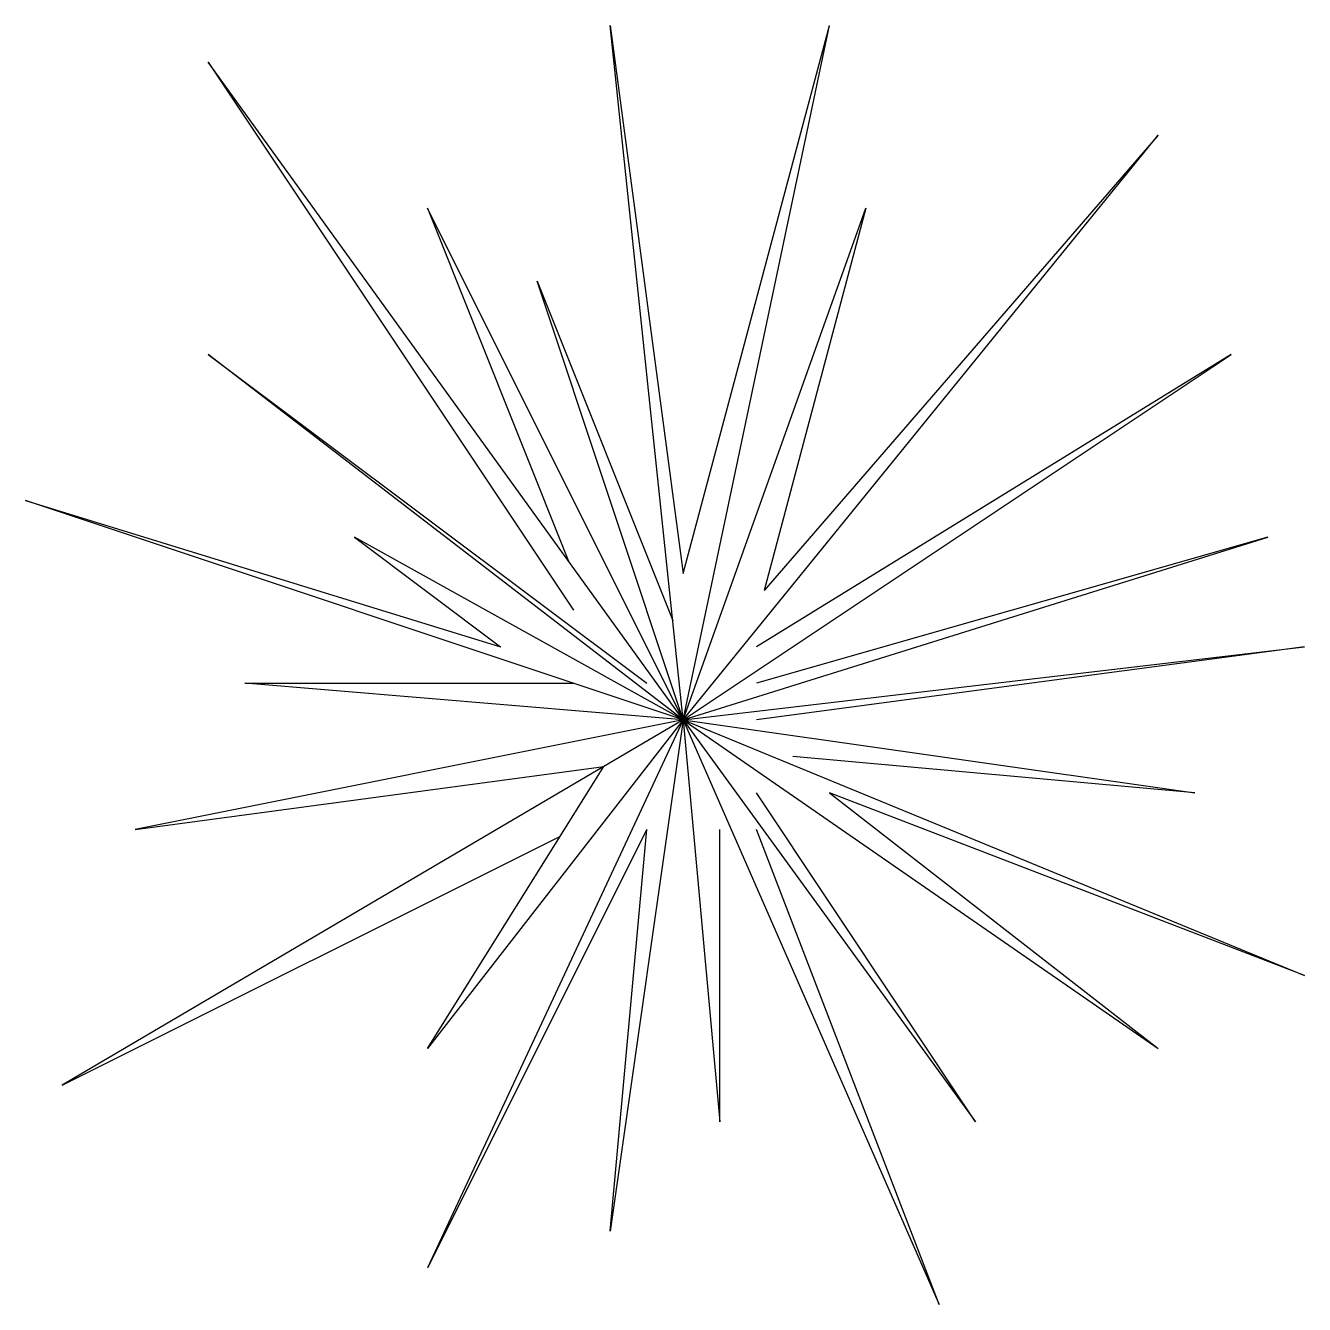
# Model space of a CAD drawing. Extents: x -1.89 to 1.44, y -1.5 to 1.83.
import ezdxf

# ---------------------------------------------------------------- set-up
doc = ezdxf.new("R2010")
doc.units = 0
doc.header["$LTSCALE"] = 1.25
doc.layers.get('0').update_dxf_attribs({"linetype": 'CONTINUOUS'})

msp = doc.modelspace()

# ---------------------------------------------------------------- linework, layer by layer
at = {"color": 0}
for p, q in [((-0.3707, 1.8291), (-0.1802, 0.4004)), ((-0.1802, 0.0194), (-0.3707, 1.8291)), ((-0.1802, 0.4004), (0.2008, 1.8291)), ((-0.1802, 0.0194), (0.2008, 1.8291)), ((-1.4185, 1.7339), (-0.466, 0.3051)), ((-0.1802, 0.0194), (-1.4185, 1.7339)), ((-0.1802, 0.0194), (1.058, 1.5434)), ((1.058, 1.5434), (0.0305, 0.3568)), ((-0.847, 1.3529), (-0.4791, 0.4332)), ((-0.1802, 0.0194), (-0.847, 1.3529)), ((-0.1802, 0.0194), (0.296, 1.3529)), ((0.296, 1.3529), (0.0305, 0.3568)), ((-0.5612, 1.1624), (-0.2074, 0.2779)), ((-0.1802, 0.0194), (-0.5612, 1.1624)), ((-1.4185, 0.9719), (-0.2755, 0.1146)), ((-0.1802, 0.0194), (-1.4185, 0.9719)), ((-0.1802, 0.0194), (1.2485, 0.9719)), ((1.2485, 0.9719), (0.0103, 0.2099)), ((-0.1802, 0.0194), (-1.8947, 0.5909)), ((-1.8947, 0.5909), (-0.6565, 0.2099)), ((-0.1802, 0.0194), (-1.0375, 0.4956)), ((-1.0375, 0.4956), (-0.6565, 0.2099)), ((-0.1802, 0.0194), (1.3438, 0.4956)), ((1.3438, 0.4956), (0.0103, 0.1146)), ((-0.1802, 0.0194), (1.439, 0.2099)), ((1.439, 0.2099), (0.0103, 0.0194)), ((-1.3232, 0.1146), (-0.466, 0.1146)), ((-0.1802, 0.0194), (-1.3232, 0.1146)), ((-0.1802, 0.0194), (-1.7995, -0.9331)), ((-0.1802, 0.0194), (-1.609, -0.2664)), ((-0.1802, 0.0194), (-0.847, -0.8379)), ((-0.1802, 0.0194), (-0.847, -1.4094)), ((-0.1802, 0.0194), (-0.3707, -1.3141)), ((-0.1802, 0.0194), (0.5818, -1.0284)), ((-0.1802, 0.0194), (-0.085, -1.0284)), ((-0.1802, 0.0194), (0.4865, -1.5046)), ((-0.1802, 0.0194), (1.058, -0.8379)), ((-0.1802, 0.0194), (1.1533, -0.1711)), ((-0.1802, 0.0194), (1.439, -0.6474)), ((1.1533, -0.1711), (0.1055, -0.0759)), ((-1.609, -0.2664), (-0.3873, -0.1025)), ((-0.847, -0.8379), (-0.3873, -0.1025)), ((0.5818, -1.0284), (0.0103, -0.1711)), ((0.2008, -0.1711), (1.058, -0.8379)), ((1.439, -0.6474), (0.2008, -0.1711)), ((-0.2755, -0.2664), (-0.847, -1.4094)), ((-0.3707, -1.3141), (-0.2755, -0.2664)), ((-0.085, -1.0284), (-0.085, -0.2664)), ((0.4865, -1.5046), (0.0103, -0.2664)), ((-1.7995, -0.9331), (-0.5006, -0.2837)), ((-0.847, -1.4094), (-0.847, -1.4094))]:
    msp.add_line(p, q, dxfattribs=at)

doc.saveas('drawing.dxf')
